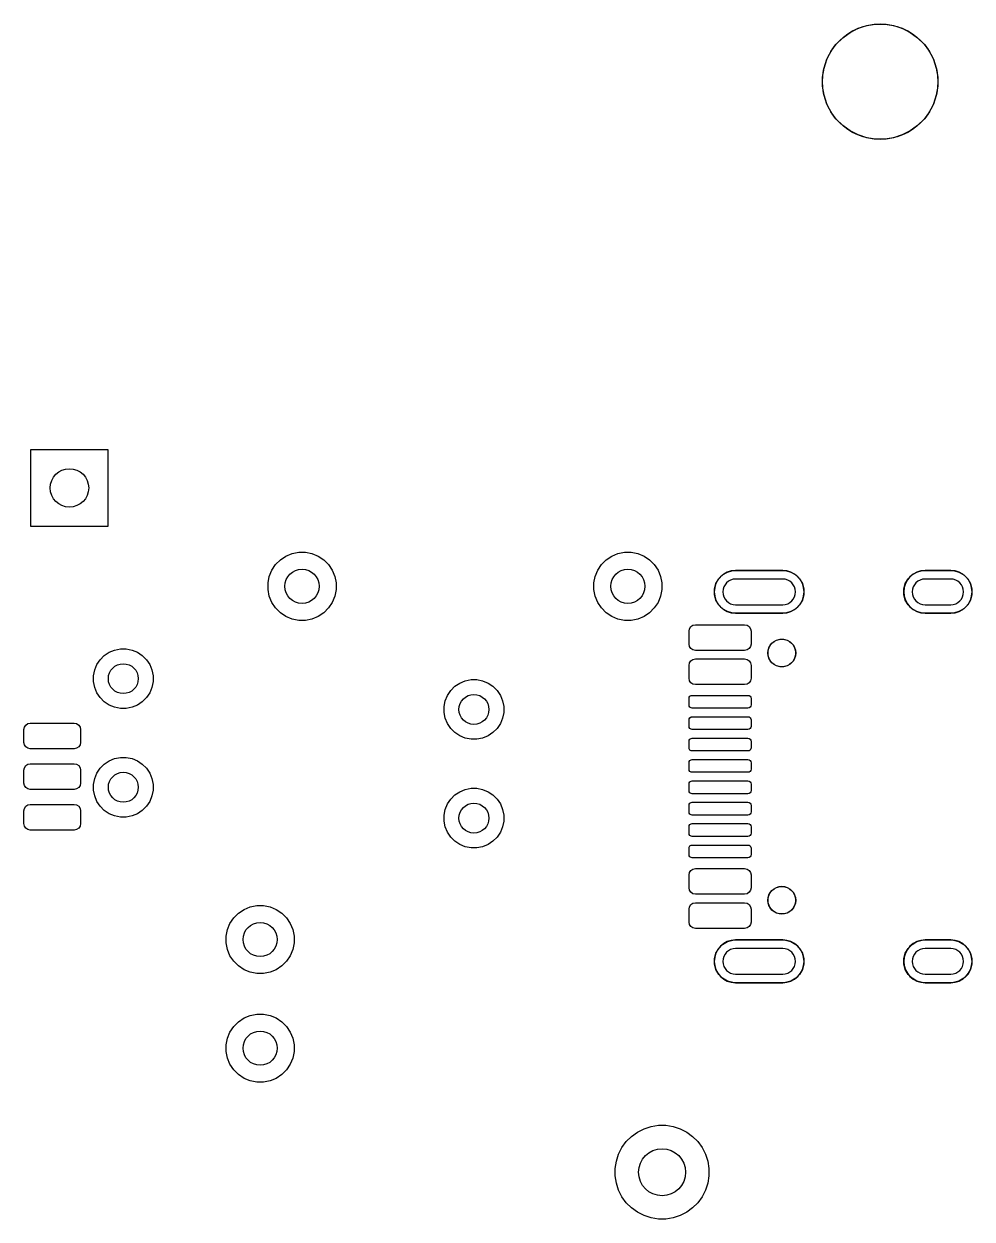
# Model space of a CAD drawing. Header units: millimetres. Extents: x 102 to 188.7, y -170.4 to -101.8.
# Drawn here: x 166.47 to 188.65, y -130.1 to -102.15 of the extents above; entities that cross this region are included whole.
import ezdxf

# ---------------------------------------------------------------- set-up
doc = ezdxf.new("R2010")
doc.units = ezdxf.units.MM
doc.layers.add('F.Mask', color=253, linetype='CONTINUOUS', true_color=0xa89984)

msp = doc.modelspace()

# ---------------------------------------------------------------- linework, layer by layer
at = {"layer": 'F.Mask', "linetype": 'CONTINUOUS'}
for p, q in [((185.794627, -102.348936), (185.983377, -102.252763)), ((185.983377, -102.252763), (186.184849, -102.187301)), ((186.184849, -102.187301), (186.39408, -102.154162)), ((186.39408, -102.154162), (186.60592, -102.154162)), ((186.60592, -102.154162), (186.815151, -102.187301)), ((186.815151, -102.187301), (187.016623, -102.252763)), ((187.016623, -102.252763), (187.205373, -102.348936)), ((185.473452, -102.623245), (185.623245, -102.473452)), ((185.623245, -102.473452), (185.794627, -102.348936)), ((187.205373, -102.348936), (187.376755, -102.473452)), ((187.376755, -102.473452), (187.526548, -102.623245)), ((185.252763, -102.983377), (185.348936, -102.794627)), ((185.348936, -102.794627), (185.473452, -102.623245)), ((187.526548, -102.623245), (187.651064, -102.794627)), ((187.651064, -102.794627), (187.747237, -102.983377)), ((185.187301, -103.184849), (185.252763, -102.983377)), ((187.747237, -102.983377), (187.812699, -103.184849)), ((185.154162, -103.39408), (185.187301, -103.184849)), ((185.154162, -103.60592), (185.154162, -103.39408)), ((187.812699, -103.184849), (187.845838, -103.39408)), ((187.845838, -103.39408), (187.845838, -103.60592)), ((185.187301, -103.815151), (185.154162, -103.60592)), ((187.845838, -103.60592), (187.812699, -103.815151)), ((185.252763, -104.016623), (185.187301, -103.815151)), ((187.812699, -103.815151), (187.747237, -104.016623)), ((185.348936, -104.205373), (185.252763, -104.016623)), ((185.473452, -104.376755), (185.348936, -104.205373)), ((187.651064, -104.205373), (187.526548, -104.376755)), ((187.747237, -104.016623), (187.651064, -104.205373)), ((185.623245, -104.526548), (185.473452, -104.376755)), ((187.526548, -104.376755), (187.376755, -104.526548)), ((185.794627, -104.651064), (185.623245, -104.526548)), ((185.983377, -104.747237), (185.794627, -104.651064)), ((186.184849, -104.812699), (185.983377, -104.747237)), ((187.016623, -104.747237), (186.815151, -104.812699)), ((187.205373, -104.651064), (187.016623, -104.747237)), ((187.376755, -104.526548), (187.205373, -104.651064)), ((186.39408, -104.845838), (186.184849, -104.812699)), ((186.60592, -104.845838), (186.39408, -104.845838)), ((186.815151, -104.812699), (186.60592, -104.845838)), ((166.64, -113.9), (166.64, -112.1)), ((166.64, -112.1), (168.44, -112.1)), ((168.44, -112.1), (168.44, -113.9)), ((168.44, -113.9), (166.64, -113.9)), ((172.602883, -114.594463), (172.747772, -114.534448)), ((172.747772, -114.534448), (172.901586, -114.503852)), ((172.901586, -114.503852), (173.058414, -114.503852)), ((173.058414, -114.503852), (173.212228, -114.534448)), ((173.212228, -114.534448), (173.357117, -114.594463)), ((180.222883, -114.594463), (180.367772, -114.534448)), ((180.367772, -114.534448), (180.521586, -114.503852)), ((180.521586, -114.503852), (180.678414, -114.503852)), ((180.678414, -114.503852), (180.832228, -114.534448)), ((180.832228, -114.534448), (180.977117, -114.594463)), ((172.274463, -114.922883), (172.361592, -114.792485)), ((172.361592, -114.792485), (172.472485, -114.681592)), ((172.472485, -114.681592), (172.602883, -114.594463)), ((173.357117, -114.594463), (173.487515, -114.681592)), ((173.487515, -114.681592), (173.598408, -114.792485)), ((173.598408, -114.792485), (173.685537, -114.922883)), ((179.894463, -114.922883), (179.981592, -114.792485)), ((179.981592, -114.792485), (180.092485, -114.681592)), ((180.092485, -114.681592), (180.222883, -114.594463)), ((180.977117, -114.594463), (181.107515, -114.681592)), ((181.107515, -114.681592), (181.218408, -114.792485)), ((181.218408, -114.792485), (181.305537, -114.922883)), ((172.183852, -115.221586), (172.214448, -115.067772)), ((172.214448, -115.067772), (172.274463, -114.922883)), ((173.685537, -114.922883), (173.745552, -115.067772)), ((173.745552, -115.067772), (173.776148, -115.221586)), ((179.803852, -115.221586), (179.834448, -115.067772)), ((179.834448, -115.067772), (179.894463, -114.922883)), ((181.305537, -114.922883), (181.365552, -115.067772)), ((181.365552, -115.067772), (181.396148, -115.221586)), ((182.65806, -115.238658), (182.723323, -115.125619)), ((182.723323, -115.125619), (182.815619, -115.033323)), ((182.815619, -115.033323), (182.928658, -114.96806)), ((182.928658, -114.96806), (183.054737, -114.934278)), ((183.054737, -114.934278), (183.12, -114.93)), ((183.12, -114.93), (184.22, -114.93)), ((184.22, -114.93), (183.12, -114.93)), ((184.22, -115.13), (183.12, -115.13)), ((184.22, -114.93), (184.285263, -114.934278)), ((184.285263, -114.934278), (184.411342, -114.96806)), ((184.411342, -114.96806), (184.524381, -115.033323)), ((184.524381, -115.033323), (184.616677, -115.125619)), ((184.616677, -115.125619), (184.68194, -115.238658)), ((187.08806, -115.238658), (187.153323, -115.125619)), ((187.153323, -115.125619), (187.245619, -115.033323)), ((187.245619, -115.033323), (187.358658, -114.96806)), ((187.358658, -114.96806), (187.484737, -114.934278)), ((187.484737, -114.934278), (187.55, -114.93)), ((187.55, -114.93), (188.15, -114.93)), ((188.15, -114.93), (187.55, -114.93)), ((188.15, -115.13), (187.55, -115.13)), ((188.15, -114.93), (188.215263, -114.934278)), ((188.215263, -114.934278), (188.341342, -114.96806)), ((188.341342, -114.96806), (188.454381, -115.033323)), ((188.454381, -115.033323), (188.546677, -115.125619)), ((188.546677, -115.125619), (188.61194, -115.238658)), ((172.183852, -115.378414), (172.183852, -115.221586)), ((172.214448, -115.532228), (172.183852, -115.378414)), ((173.776148, -115.378414), (173.745552, -115.532228)), ((173.776148, -115.221586), (173.776148, -115.378414)), ((179.803852, -115.378414), (179.803852, -115.221586)), ((179.834448, -115.532228), (179.803852, -115.378414)), ((181.396148, -115.378414), (181.365552, -115.532228)), ((181.396148, -115.221586), (181.396148, -115.378414)), ((182.624278, -115.364737), (182.65806, -115.238658)), ((182.624278, -115.495263), (182.624278, -115.364737)), ((184.68194, -115.238658), (184.715722, -115.364737)), ((184.715722, -115.364737), (184.715722, -115.495263)), ((187.054278, -115.364737), (187.08806, -115.238658)), ((187.054278, -115.495263), (187.054278, -115.364737)), ((188.61194, -115.238658), (188.645722, -115.364737)), ((188.645722, -115.364737), (188.645722, -115.495263)), ((172.274463, -115.677117), (172.214448, -115.532228)), ((172.361592, -115.807515), (172.274463, -115.677117)), ((173.685537, -115.677117), (173.598408, -115.807515)), ((173.745552, -115.532228), (173.685537, -115.677117)), ((179.894463, -115.677117), (179.834448, -115.532228)), ((179.981592, -115.807515), (179.894463, -115.677117)), ((181.305537, -115.677117), (181.218408, -115.807515)), ((181.365552, -115.532228), (181.305537, -115.677117)), ((182.65806, -115.621342), (182.624278, -115.495263)), ((182.723323, -115.734381), (182.65806, -115.621342)), ((184.68194, -115.621342), (184.616677, -115.734381)), ((184.715722, -115.495263), (184.68194, -115.621342)), ((187.08806, -115.621342), (187.054278, -115.495263)), ((187.153323, -115.734381), (187.08806, -115.621342)), ((188.61194, -115.621342), (188.546677, -115.734381)), ((188.645722, -115.495263), (188.61194, -115.621342)), ((172.472485, -115.918408), (172.361592, -115.807515)), ((172.602883, -116.005537), (172.472485, -115.918408)), ((173.487515, -115.918408), (173.357117, -116.005537)), ((173.598408, -115.807515), (173.487515, -115.918408)), ((180.092485, -115.918408), (179.981592, -115.807515)), ((180.222883, -116.005537), (180.092485, -115.918408)), ((181.107515, -115.918408), (180.977117, -116.005537)), ((181.218408, -115.807515), (181.107515, -115.918408)), ((182.815619, -115.826677), (182.723323, -115.734381)), ((182.928658, -115.89194), (182.815619, -115.826677)), ((183.054737, -115.925722), (182.928658, -115.89194)), ((183.12, -115.93), (183.054737, -115.925722)), ((183.12, -115.73), (184.22, -115.73)), ((184.22, -115.93), (183.12, -115.93)), ((183.12, -115.93), (184.22, -115.93)), ((184.285263, -115.925722), (184.22, -115.93)), ((184.411342, -115.89194), (184.285263, -115.925722)), ((184.524381, -115.826677), (184.411342, -115.89194)), ((184.616677, -115.734381), (184.524381, -115.826677)), ((187.245619, -115.826677), (187.153323, -115.734381)), ((187.358658, -115.89194), (187.245619, -115.826677)), ((187.484737, -115.925722), (187.358658, -115.89194)), ((187.55, -115.93), (187.484737, -115.925722)), ((187.55, -115.73), (188.15, -115.73)), ((188.15, -115.93), (187.55, -115.93)), ((187.55, -115.93), (188.15, -115.93)), ((188.215263, -115.925722), (188.15, -115.93)), ((188.341342, -115.89194), (188.215263, -115.925722)), ((188.454381, -115.826677), (188.341342, -115.89194)), ((188.546677, -115.734381), (188.454381, -115.826677)), ((172.747772, -116.065552), (172.602883, -116.005537)), ((172.901586, -116.096148), (172.747772, -116.065552)), ((173.058414, -116.096148), (172.901586, -116.096148)), ((173.212228, -116.065552), (173.058414, -116.096148)), ((173.357117, -116.005537), (173.212228, -116.065552)), ((180.367772, -116.065552), (180.222883, -116.005537)), ((180.521586, -116.096148), (180.367772, -116.065552)), ((180.678414, -116.096148), (180.521586, -116.096148)), ((180.832228, -116.065552), (180.678414, -116.096148)), ((180.977117, -116.005537), (180.832228, -116.065552)), ((182.041418, -116.292597), (182.073934, -116.243934)), ((182.073934, -116.243934), (182.122597, -116.211418)), ((182.122597, -116.211418), (182.18, -116.2)), ((182.18, -116.2), (183.33, -116.2)), ((183.33, -116.2), (183.387403, -116.211418)), ((183.387403, -116.211418), (183.436066, -116.243934)), ((183.436066, -116.243934), (183.468582, -116.292597)), ((182.03, -116.35), (182.041418, -116.292597)), ((182.03, -116.65), (182.03, -116.35)), ((183.468582, -116.292597), (183.48, -116.35)), ((183.48, -116.35), (183.48, -116.65)), ((168.470022, -116.842655), (168.596801, -116.790142)), ((168.596801, -116.790142), (168.731388, -116.763371)), ((168.731388, -116.763371), (168.868612, -116.763371)), ((168.868612, -116.763371), (169.003199, -116.790142)), ((169.003199, -116.790142), (169.129978, -116.842655)), ((182.041418, -116.707403), (182.03, -116.65)), ((182.073934, -116.756066), (182.041418, -116.707403)), ((182.122597, -116.788582), (182.073934, -116.756066)), ((182.18, -116.8), (182.122597, -116.788582)), ((183.33, -116.8), (182.18, -116.8)), ((183.387403, -116.788582), (183.33, -116.8)), ((183.436066, -116.756066), (183.387403, -116.788582)), ((183.468582, -116.707403), (183.436066, -116.756066)), ((183.48, -116.65), (183.468582, -116.707403)), ((183.87778, -116.817579), (183.899739, -116.735628)), ((183.899739, -116.735628), (183.94216, -116.662153)), ((183.94216, -116.662153), (184.002153, -116.60216)), ((184.002153, -116.60216), (184.075628, -116.559739)), ((184.075628, -116.559739), (184.157579, -116.53778)), ((184.157579, -116.53778), (184.242421, -116.53778)), ((184.242421, -116.53778), (184.324372, -116.559739)), ((184.324372, -116.559739), (184.397847, -116.60216)), ((184.397847, -116.60216), (184.45784, -116.662153)), ((184.45784, -116.662153), (184.500261, -116.735628)), ((184.500261, -116.735628), (184.52222, -116.817579)), ((168.182655, -117.130022), (168.258893, -117.015925)), ((168.258893, -117.015925), (168.355925, -116.918893)), ((168.355925, -116.918893), (168.470022, -116.842655)), ((169.129978, -116.842655), (169.244075, -116.918893)), ((169.244075, -116.918893), (169.341107, -117.015925)), ((169.341107, -117.015925), (169.417345, -117.130022)), ((182.03, -117.15), (182.041418, -117.092597)), ((182.041418, -117.092597), (182.073934, -117.043934)), ((182.073934, -117.043934), (182.122597, -117.011418)), ((182.122597, -117.011418), (182.18, -117)), ((182.18, -117), (183.33, -117)), ((183.33, -117), (183.387403, -117.011418)), ((183.387403, -117.011418), (183.436066, -117.043934)), ((183.436066, -117.043934), (183.468582, -117.092597)), ((183.468582, -117.092597), (183.48, -117.15)), ((183.87778, -116.902421), (183.87778, -116.817579)), ((183.899739, -116.984372), (183.87778, -116.902421)), ((183.94216, -117.057847), (183.899739, -116.984372)), ((184.002153, -117.11784), (183.94216, -117.057847)), ((184.45784, -117.057847), (184.397847, -117.11784)), ((184.500261, -116.984372), (184.45784, -117.057847)), ((184.52222, -116.902421), (184.500261, -116.984372)), ((184.52222, -116.817579), (184.52222, -116.902421)), ((168.103371, -117.391388), (168.130142, -117.256801)), ((168.130142, -117.256801), (168.182655, -117.130022)), ((169.417345, -117.130022), (169.469858, -117.256801)), ((169.469858, -117.256801), (169.496629, -117.391388)), ((182.03, -117.45), (182.03, -117.15)), ((183.48, -117.15), (183.48, -117.45)), ((184.075628, -117.160261), (184.002153, -117.11784)), ((184.157579, -117.18222), (184.075628, -117.160261)), ((184.242421, -117.18222), (184.157579, -117.18222)), ((184.324372, -117.160261), (184.242421, -117.18222)), ((184.397847, -117.11784), (184.324372, -117.160261)), ((168.103371, -117.528612), (168.103371, -117.391388)), ((168.130142, -117.663199), (168.103371, -117.528612)), ((169.496629, -117.528612), (169.469858, -117.663199)), ((169.496629, -117.391388), (169.496629, -117.528612)), ((176.458893, -117.735925), (176.555925, -117.638893)), ((176.555925, -117.638893), (176.670022, -117.562655)), ((176.670022, -117.562655), (176.796801, -117.510142)), ((176.796801, -117.510142), (176.931388, -117.483371)), ((176.931388, -117.483371), (177.068612, -117.483371)), ((177.068612, -117.483371), (177.203199, -117.510142)), ((177.203199, -117.510142), (177.329978, -117.562655)), ((177.329978, -117.562655), (177.444075, -117.638893)), ((177.444075, -117.638893), (177.541107, -117.735925)), ((182.041418, -117.507403), (182.03, -117.45)), ((182.073934, -117.556066), (182.041418, -117.507403)), ((182.122597, -117.588582), (182.073934, -117.556066)), ((182.18, -117.6), (182.122597, -117.588582)), ((183.33, -117.6), (182.18, -117.6)), ((183.387403, -117.588582), (183.33, -117.6)), ((183.436066, -117.556066), (183.387403, -117.588582)), ((183.468582, -117.507403), (183.436066, -117.556066)), ((183.48, -117.45), (183.468582, -117.507403)), ((168.182655, -117.789978), (168.130142, -117.663199)), ((168.258893, -117.904075), (168.182655, -117.789978)), ((168.355925, -118.001107), (168.258893, -117.904075)), ((169.341107, -117.904075), (169.244075, -118.001107)), ((169.417345, -117.789978), (169.341107, -117.904075)), ((169.469858, -117.663199), (169.417345, -117.789978)), ((176.330142, -117.976801), (176.382655, -117.850022)), ((176.382655, -117.850022), (176.458893, -117.735925)), ((177.541107, -117.735925), (177.617345, -117.850022)), ((177.617345, -117.850022), (177.669858, -117.976801)), ((182.03, -117.925), (182.035709, -117.896299)), ((182.03, -118.075), (182.03, -117.925)), ((182.035709, -117.896299), (182.051967, -117.871967)), ((182.051967, -117.871967), (182.076299, -117.855709)), ((182.076299, -117.855709), (182.105, -117.85)), ((182.105, -117.85), (183.405, -117.85)), ((183.405, -117.85), (183.433701, -117.855709)), ((183.433701, -117.855709), (183.458033, -117.871967)), ((183.458033, -117.871967), (183.474291, -117.896299)), ((183.474291, -117.896299), (183.48, -117.925)), ((183.48, -117.925), (183.48, -118.075)), ((168.470022, -118.077345), (168.355925, -118.001107)), ((168.596801, -118.129858), (168.470022, -118.077345)), ((168.731388, -118.156629), (168.596801, -118.129858)), ((168.868612, -118.156629), (168.731388, -118.156629)), ((169.003199, -118.129858), (168.868612, -118.156629)), ((169.129978, -118.077345), (169.003199, -118.129858)), ((169.244075, -118.001107), (169.129978, -118.077345)), ((176.303371, -118.111388), (176.330142, -117.976801)), ((176.303371, -118.248612), (176.303371, -118.111388)), ((177.669858, -117.976801), (177.696629, -118.111388)), ((177.696629, -118.111388), (177.696629, -118.248612)), ((182.035709, -118.103701), (182.03, -118.075)), ((182.051967, -118.128033), (182.035709, -118.103701)), ((182.076299, -118.144291), (182.051967, -118.128033)), ((182.105, -118.15), (182.076299, -118.144291)), ((183.405, -118.15), (182.105, -118.15)), ((183.433701, -118.144291), (183.405, -118.15)), ((183.458033, -118.128033), (183.433701, -118.144291)), ((183.474291, -118.103701), (183.458033, -118.128033)), ((183.48, -118.075), (183.474291, -118.103701)), ((176.330142, -118.383199), (176.303371, -118.248612)), ((176.382655, -118.509978), (176.330142, -118.383199)), ((177.669858, -118.383199), (177.617345, -118.509978)), ((177.696629, -118.248612), (177.669858, -118.383199)), ((182.03, -118.425), (182.035709, -118.396299)), ((182.03, -118.575), (182.03, -118.425)), ((182.035709, -118.396299), (182.051967, -118.371967)), ((182.051967, -118.371967), (182.076299, -118.355709)), ((182.076299, -118.355709), (182.105, -118.35)), ((182.105, -118.35), (183.405, -118.35)), ((183.405, -118.35), (183.433701, -118.355709)), ((183.433701, -118.355709), (183.458033, -118.371967)), ((183.458033, -118.371967), (183.474291, -118.396299)), ((183.474291, -118.396299), (183.48, -118.425)), ((183.48, -118.425), (183.48, -118.575)), ((166.475, -118.65), (166.486418, -118.592597)), ((166.475, -118.95), (166.475, -118.65)), ((166.486418, -118.592597), (166.518934, -118.543934)), ((166.518934, -118.543934), (166.567597, -118.511418)), ((166.567597, -118.511418), (166.625, -118.5)), ((166.625, -118.5), (167.65, -118.5)), ((167.65, -118.5), (167.707403, -118.511418)), ((167.707403, -118.511418), (167.756066, -118.543934)), ((167.756066, -118.543934), (167.788582, -118.592597)), ((167.788582, -118.592597), (167.8, -118.65)), ((167.8, -118.65), (167.8, -118.95)), ((176.458893, -118.624075), (176.382655, -118.509978)), ((176.555925, -118.721107), (176.458893, -118.624075)), ((176.670022, -118.797345), (176.555925, -118.721107)), ((177.444075, -118.721107), (177.329978, -118.797345)), ((177.541107, -118.624075), (177.444075, -118.721107)), ((177.617345, -118.509978), (177.541107, -118.624075)), ((182.035709, -118.603701), (182.03, -118.575)), ((182.051967, -118.628033), (182.035709, -118.603701)), ((182.076299, -118.644291), (182.051967, -118.628033)), ((182.105, -118.65), (182.076299, -118.644291)), ((183.405, -118.65), (182.105, -118.65)), ((183.433701, -118.644291), (183.405, -118.65)), ((183.458033, -118.628033), (183.433701, -118.644291)), ((183.474291, -118.603701), (183.458033, -118.628033)), ((183.48, -118.575), (183.474291, -118.603701)), ((166.486418, -119.007403), (166.475, -118.95)), ((166.518934, -119.056066), (166.486418, -119.007403)), ((167.788582, -119.007403), (167.756066, -119.056066)), ((167.8, -118.95), (167.788582, -119.007403)), ((176.796801, -118.849858), (176.670022, -118.797345)), ((176.931388, -118.876629), (176.796801, -118.849858)), ((177.068612, -118.876629), (176.931388, -118.876629)), ((177.203199, -118.849858), (177.068612, -118.876629)), ((177.329978, -118.797345), (177.203199, -118.849858)), ((182.03, -118.925), (182.035709, -118.896299)), ((182.03, -119.075), (182.03, -118.925)), ((182.035709, -118.896299), (182.051967, -118.871967)), ((182.051967, -118.871967), (182.076299, -118.855709)), ((182.076299, -118.855709), (182.105, -118.85)), ((182.105, -118.85), (183.405, -118.85)), ((183.405, -118.85), (183.433701, -118.855709)), ((183.433701, -118.855709), (183.458033, -118.871967)), ((183.458033, -118.871967), (183.474291, -118.896299)), ((183.474291, -118.896299), (183.48, -118.925)), ((183.48, -118.925), (183.48, -119.075)), ((166.567597, -119.088582), (166.518934, -119.056066)), ((166.625, -119.1), (166.567597, -119.088582)), ((167.65, -119.1), (166.625, -119.1)), ((167.707403, -119.088582), (167.65, -119.1)), ((167.756066, -119.056066), (167.707403, -119.088582)), ((168.470022, -119.382655), (168.596801, -119.330142)), ((168.596801, -119.330142), (168.731388, -119.303371)), ((168.731388, -119.303371), (168.868612, -119.303371)), ((168.868612, -119.303371), (169.003199, -119.330142)), ((169.003199, -119.330142), (169.129978, -119.382655)), ((182.035709, -119.103701), (182.03, -119.075)), ((182.051967, -119.128033), (182.035709, -119.103701)), ((182.076299, -119.144291), (182.051967, -119.128033)), ((182.105, -119.15), (182.076299, -119.144291)), ((183.405, -119.15), (182.105, -119.15)), ((183.433701, -119.144291), (183.405, -119.15)), ((183.458033, -119.128033), (183.433701, -119.144291)), ((183.474291, -119.103701), (183.458033, -119.128033)), ((183.48, -119.075), (183.474291, -119.103701)), ((166.475, -119.6), (166.486418, -119.542597)), ((166.475, -119.9), (166.475, -119.6)), ((166.486418, -119.542597), (166.518934, -119.493934)), ((166.518934, -119.493934), (166.567597, -119.461418)), ((166.567597, -119.461418), (166.625, -119.45)), ((166.625, -119.45), (167.65, -119.45)), ((167.65, -119.45), (167.707403, -119.461418)), ((167.707403, -119.461418), (167.756066, -119.493934)), ((167.756066, -119.493934), (167.788582, -119.542597)), ((167.788582, -119.542597), (167.8, -119.6)), ((167.8, -119.6), (167.8, -119.9)), ((168.182655, -119.670022), (168.258893, -119.555925)), ((168.258893, -119.555925), (168.355925, -119.458893)), ((168.355925, -119.458893), (168.470022, -119.382655)), ((169.129978, -119.382655), (169.244075, -119.458893)), ((169.244075, -119.458893), (169.341107, -119.555925)), ((169.341107, -119.555925), (169.417345, -119.670022)), ((182.03, -119.425), (182.035709, -119.396299)), ((182.03, -119.575), (182.03, -119.425)), ((182.035709, -119.603701), (182.03, -119.575)), ((182.035709, -119.396299), (182.051967, -119.371967)), ((182.051967, -119.628033), (182.035709, -119.603701)), ((182.051967, -119.371967), (182.076299, -119.355709)), ((182.076299, -119.355709), (182.105, -119.35)), ((182.105, -119.35), (183.405, -119.35)), ((183.405, -119.35), (183.433701, -119.355709)), ((183.433701, -119.355709), (183.458033, -119.371967)), ((183.458033, -119.371967), (183.474291, -119.396299)), ((183.474291, -119.603701), (183.458033, -119.628033)), ((183.474291, -119.396299), (183.48, -119.425)), ((183.48, -119.575), (183.474291, -119.603701)), ((183.48, -119.425), (183.48, -119.575)), ((168.103371, -119.931388), (168.130142, -119.796801)), ((168.130142, -119.796801), (168.182655, -119.670022)), ((169.417345, -119.670022), (169.469858, -119.796801)), ((169.469858, -119.796801), (169.496629, -119.931388)), ((182.035709, -119.896299), (182.051967, -119.871967)), ((182.076299, -119.644291), (182.051967, -119.628033)), ((182.051967, -119.871967), (182.076299, -119.855709)), ((182.105, -119.65), (182.076299, -119.644291)), ((182.076299, -119.855709), (182.105, -119.85)), ((183.405, -119.65), (182.105, -119.65)), ((182.105, -119.85), (183.405, -119.85)), ((183.433701, -119.644291), (183.405, -119.65)), ((183.405, -119.85), (183.433701, -119.855709)), ((183.458033, -119.628033), (183.433701, -119.644291)), ((183.433701, -119.855709), (183.458033, -119.871967)), ((183.458033, -119.871967), (183.474291, -119.896299)), ((166.486418, -119.957403), (166.475, -119.9)), ((166.518934, -120.006066), (166.486418, -119.957403)), ((166.567597, -120.038582), (166.518934, -120.006066)), ((166.625, -120.05), (166.567597, -120.038582)), ((167.65, -120.05), (166.625, -120.05)), ((167.707403, -120.038582), (167.65, -120.05)), ((167.756066, -120.006066), (167.707403, -120.038582)), ((167.788582, -119.957403), (167.756066, -120.006066)), ((167.8, -119.9), (167.788582, -119.957403)), ((168.103371, -120.068612), (168.103371, -119.931388)), ((168.130142, -120.203199), (168.103371, -120.068612)), ((169.496629, -120.068612), (169.469858, -120.203199)), ((169.496629, -119.931388), (169.496629, -120.068612)), ((176.555925, -120.178893), (176.670022, -120.102655)), ((176.670022, -120.102655), (176.796801, -120.050142)), ((176.796801, -120.050142), (176.931388, -120.023371)), ((176.931388, -120.023371), (177.068612, -120.023371)), ((177.068612, -120.023371), (177.203199, -120.050142)), ((177.203199, -120.050142), (177.329978, -120.102655)), ((177.329978, -120.102655), (177.444075, -120.178893)), ((182.03, -119.925), (182.035709, -119.896299)), ((182.03, -120.075), (182.03, -119.925)), ((182.035709, -120.103701), (182.03, -120.075)), ((182.051967, -120.128033), (182.035709, -120.103701)), ((182.076299, -120.144291), (182.051967, -120.128033)), ((182.105, -120.15), (182.076299, -120.144291)), ((183.405, -120.15), (182.105, -120.15)), ((183.433701, -120.144291), (183.405, -120.15)), ((183.458033, -120.128033), (183.433701, -120.144291)), ((183.474291, -120.103701), (183.458033, -120.128033)), ((183.474291, -119.896299), (183.48, -119.925)), ((183.48, -120.075), (183.474291, -120.103701)), ((183.48, -119.925), (183.48, -120.075)), ((166.486418, -120.492597), (166.518934, -120.443934)), ((166.518934, -120.443934), (166.567597, -120.411418)), ((166.567597, -120.411418), (166.625, -120.4)), ((166.625, -120.4), (167.65, -120.4)), ((167.65, -120.4), (167.707403, -120.411418)), ((167.707403, -120.411418), (167.756066, -120.443934)), ((167.756066, -120.443934), (167.788582, -120.492597)), ((168.182655, -120.329978), (168.130142, -120.203199)), ((168.258893, -120.444075), (168.182655, -120.329978)), ((168.355925, -120.541107), (168.258893, -120.444075)), ((169.341107, -120.444075), (169.244075, -120.541107)), ((169.417345, -120.329978), (169.341107, -120.444075)), ((169.469858, -120.203199), (169.417345, -120.329978)), ((176.330142, -120.516801), (176.382655, -120.390022)), ((176.382655, -120.390022), (176.458893, -120.275925)), ((176.458893, -120.275925), (176.555925, -120.178893)), ((177.444075, -120.178893), (177.541107, -120.275925)), ((177.541107, -120.275925), (177.617345, -120.390022)), ((177.617345, -120.390022), (177.669858, -120.516801)), ((182.03, -120.425), (182.035709, -120.396299)), ((182.03, -120.575), (182.03, -120.425)), ((182.035709, -120.396299), (182.051967, -120.371967)), ((182.051967, -120.371967), (182.076299, -120.355709)), ((182.076299, -120.355709), (182.105, -120.35)), ((182.105, -120.35), (183.405, -120.35)), ((183.405, -120.35), (183.433701, -120.355709)), ((183.433701, -120.355709), (183.458033, -120.371967)), ((183.458033, -120.371967), (183.474291, -120.396299)), ((183.474291, -120.396299), (183.48, -120.425)), ((183.48, -120.425), (183.48, -120.575)), ((166.475, -120.55), (166.486418, -120.492597)), ((166.475, -120.85), (166.475, -120.55)), ((167.788582, -120.492597), (167.8, -120.55)), ((167.8, -120.55), (167.8, -120.85)), ((168.470022, -120.617345), (168.355925, -120.541107)), ((168.596801, -120.669858), (168.470022, -120.617345)), ((168.731388, -120.696629), (168.596801, -120.669858)), ((168.868612, -120.696629), (168.731388, -120.696629)), ((169.003199, -120.669858), (168.868612, -120.696629)), ((169.129978, -120.617345), (169.003199, -120.669858)), ((169.244075, -120.541107), (169.129978, -120.617345)), ((176.303371, -120.651388), (176.330142, -120.516801)), ((176.303371, -120.788612), (176.303371, -120.651388)), ((177.669858, -120.516801), (177.696629, -120.651388)), ((177.696629, -120.651388), (177.696629, -120.788612)), ((182.035709, -120.603701), (182.03, -120.575)), ((182.051967, -120.628033), (182.035709, -120.603701)), ((182.076299, -120.644291), (182.051967, -120.628033)), ((182.105, -120.65), (182.076299, -120.644291)), ((183.405, -120.65), (182.105, -120.65)), ((183.433701, -120.644291), (183.405, -120.65)), ((183.458033, -120.628033), (183.433701, -120.644291)), ((183.474291, -120.603701), (183.458033, -120.628033)), ((183.48, -120.575), (183.474291, -120.603701)), ((166.486418, -120.907403), (166.475, -120.85)), ((166.518934, -120.956066), (166.486418, -120.907403)), ((166.567597, -120.988582), (166.518934, -120.956066)), ((166.625, -121), (166.567597, -120.988582)), ((167.65, -121), (166.625, -121)), ((167.707403, -120.988582), (167.65, -121)), ((167.756066, -120.956066), (167.707403, -120.988582)), ((167.788582, -120.907403), (167.756066, -120.956066)), ((167.8, -120.85), (167.788582, -120.907403)), ((176.330142, -120.923199), (176.303371, -120.788612)), ((176.382655, -121.049978), (176.330142, -120.923199)), ((177.669858, -120.923199), (177.617345, -121.049978)), ((177.696629, -120.788612), (177.669858, -120.923199)), ((182.03, -120.925), (182.035709, -120.896299)), ((182.03, -121.075), (182.03, -120.925)), ((182.035709, -120.896299), (182.051967, -120.871967)), ((182.051967, -120.871967), (182.076299, -120.855709)), ((182.076299, -120.855709), (182.105, -120.85)), ((182.105, -120.85), (183.405, -120.85)), ((183.405, -120.85), (183.433701, -120.855709)), ((183.433701, -120.855709), (183.458033, -120.871967)), ((183.458033, -120.871967), (183.474291, -120.896299)), ((183.474291, -120.896299), (183.48, -120.925)), ((183.48, -120.925), (183.48, -121.075)), ((176.458893, -121.164075), (176.382655, -121.049978)), ((176.555925, -121.261107), (176.458893, -121.164075)), ((176.670022, -121.337345), (176.555925, -121.261107)), ((177.444075, -121.261107), (177.329978, -121.337345)), ((177.541107, -121.164075), (177.444075, -121.261107)), ((177.617345, -121.049978), (177.541107, -121.164075)), ((182.035709, -121.103701), (182.03, -121.075)), ((182.051967, -121.128033), (182.035709, -121.103701)), ((182.076299, -121.144291), (182.051967, -121.128033)), ((182.105, -121.15), (182.076299, -121.144291)), ((183.405, -121.15), (182.105, -121.15)), ((183.433701, -121.144291), (183.405, -121.15)), ((183.458033, -121.128033), (183.433701, -121.144291)), ((183.474291, -121.103701), (183.458033, -121.128033)), ((183.48, -121.075), (183.474291, -121.103701)), ((176.796801, -121.389858), (176.670022, -121.337345)), ((176.931388, -121.416629), (176.796801, -121.389858)), ((177.068612, -121.416629), (176.931388, -121.416629)), ((177.203199, -121.389858), (177.068612, -121.416629)), ((177.329978, -121.337345), (177.203199, -121.389858)), ((182.03, -121.425), (182.035709, -121.396299)), ((182.03, -121.575), (182.03, -121.425)), ((182.035709, -121.396299), (182.051967, -121.371967)), ((182.051967, -121.371967), (182.076299, -121.355709)), ((182.076299, -121.355709), (182.105, -121.35)), ((182.105, -121.35), (183.405, -121.35)), ((183.405, -121.35), (183.433701, -121.355709)), ((183.433701, -121.355709), (183.458033, -121.371967)), ((183.458033, -121.371967), (183.474291, -121.396299)), ((183.474291, -121.396299), (183.48, -121.425)), ((183.48, -121.425), (183.48, -121.575)), ((182.035709, -121.603701), (182.03, -121.575)), ((182.051967, -121.628033), (182.035709, -121.603701)), ((182.076299, -121.644291), (182.051967, -121.628033)), ((182.105, -121.65), (182.076299, -121.644291)), ((183.405, -121.65), (182.105, -121.65)), ((183.433701, -121.644291), (183.405, -121.65)), ((183.458033, -121.628033), (183.433701, -121.644291)), ((183.474291, -121.603701), (183.458033, -121.628033)), ((183.48, -121.575), (183.474291, -121.603701)), ((182.03, -122.05), (182.041418, -121.992597)), ((182.03, -122.35), (182.03, -122.05)), ((182.041418, -121.992597), (182.073934, -121.943934)), ((182.073934, -121.943934), (182.122597, -121.911418)), ((182.122597, -121.911418), (182.18, -121.9)), ((182.18, -121.9), (183.33, -121.9)), ((183.33, -121.9), (183.387403, -121.911418)), ((183.387403, -121.911418), (183.436066, -121.943934)), ((183.436066, -121.943934), (183.468582, -121.992597)), ((183.468582, -121.992597), (183.48, -122.05)), ((183.48, -122.05), (183.48, -122.35)), ((182.041418, -122.407403), (182.03, -122.35)), ((183.48, -122.35), (183.468582, -122.407403)), ((183.94216, -122.442153), (184.002153, -122.38216)), ((184.002153, -122.38216), (184.075628, -122.339739)), ((184.075628, -122.339739), (184.157579, -122.31778)), ((184.157579, -122.31778), (184.242421, -122.31778)), ((184.242421, -122.31778), (184.324372, -122.339739)), ((184.324372, -122.339739), (184.397847, -122.38216)), ((184.397847, -122.38216), (184.45784, -122.442153)), ((182.073934, -122.456066), (182.041418, -122.407403)), ((182.122597, -122.488582), (182.073934, -122.456066)), ((182.18, -122.5), (182.122597, -122.488582)), ((183.33, -122.5), (182.18, -122.5)), ((183.387403, -122.488582), (183.33, -122.5)), ((183.436066, -122.456066), (183.387403, -122.488582)), ((183.468582, -122.407403), (183.436066, -122.456066)), ((183.87778, -122.597579), (183.899739, -122.515628)), ((183.87778, -122.682421), (183.87778, -122.597579)), ((183.899739, -122.764372), (183.87778, -122.682421)), ((183.899739, -122.515628), (183.94216, -122.442153)), ((184.45784, -122.442153), (184.500261, -122.515628)), ((184.500261, -122.515628), (184.52222, -122.597579)), ((184.52222, -122.682421), (184.500261, -122.764372)), ((184.52222, -122.597579), (184.52222, -122.682421)), ((171.381592, -123.052485), (171.492485, -122.941592)), ((171.492485, -122.941592), (171.622883, -122.854463)), ((171.622883, -122.854463), (171.767772, -122.794448)), ((171.767772, -122.794448), (171.921586, -122.763852)), ((171.921586, -122.763852), (172.078414, -122.763852)), ((172.078414, -122.763852), (172.232228, -122.794448)), ((172.232228, -122.794448), (172.377117, -122.854463)), ((172.377117, -122.854463), (172.507515, -122.941592)), ((172.507515, -122.941592), (172.618408, -123.052485)), ((182.03, -122.85), (182.041418, -122.792597)), ((182.03, -123.15), (182.03, -122.85)), ((182.041418, -122.792597), (182.073934, -122.743934)), ((182.073934, -122.743934), (182.122597, -122.711418)), ((182.122597, -122.711418), (182.18, -122.7)), ((182.18, -122.7), (183.33, -122.7)), ((183.33, -122.7), (183.387403, -122.711418)), ((183.387403, -122.711418), (183.436066, -122.743934)), ((183.436066, -122.743934), (183.468582, -122.792597)), ((183.468582, -122.792597), (183.48, -122.85)), ((183.48, -122.85), (183.48, -123.15)), ((183.94216, -122.837847), (183.899739, -122.764372)), ((184.002153, -122.89784), (183.94216, -122.837847)), ((184.075628, -122.940261), (184.002153, -122.89784)), ((184.157579, -122.96222), (184.075628, -122.940261)), ((184.242421, -122.96222), (184.157579, -122.96222)), ((184.324372, -122.940261), (184.242421, -122.96222)), ((184.397847, -122.89784), (184.324372, -122.940261)), ((184.45784, -122.837847), (184.397847, -122.89784)), ((184.500261, -122.764372), (184.45784, -122.837847)), ((171.234448, -123.327772), (171.294463, -123.182883)), ((171.294463, -123.182883), (171.381592, -123.052485)), ((172.618408, -123.052485), (172.705537, -123.182883)), ((172.705537, -123.182883), (172.765552, -123.327772)), ((182.041418, -123.207403), (182.03, -123.15)), ((182.073934, -123.256066), (182.041418, -123.207403)), ((183.468582, -123.207403), (183.436066, -123.256066)), ((183.48, -123.15), (183.468582, -123.207403)), ((171.203852, -123.481586), (171.234448, -123.327772)), ((171.203852, -123.638414), (171.203852, -123.481586)), ((172.765552, -123.327772), (172.796148, -123.481586)), ((172.796148, -123.481586), (172.796148, -123.638414)), ((182.122597, -123.288582), (182.073934, -123.256066)), ((182.18, -123.3), (182.122597, -123.288582)), ((183.33, -123.3), (182.18, -123.3)), ((183.387403, -123.288582), (183.33, -123.3)), ((183.436066, -123.256066), (183.387403, -123.288582)), ((171.234448, -123.792228), (171.203852, -123.638414)), ((171.294463, -123.937117), (171.234448, -123.792228)), ((172.765552, -123.792228), (172.705537, -123.937117)), ((172.796148, -123.638414), (172.765552, -123.792228)), ((182.65806, -123.878658), (182.723323, -123.765619)), ((182.723323, -123.765619), (182.815619, -123.673323)), ((182.815619, -123.673323), (182.928658, -123.60806)), ((182.928658, -123.60806), (183.054737, -123.574278)), ((183.054737, -123.574278), (183.12, -123.57)), ((183.12, -123.57), (184.22, -123.57)), ((184.22, -123.57), (183.12, -123.57)), ((184.22, -123.77), (183.12, -123.77)), ((184.22, -123.57), (184.285263, -123.574278)), ((184.285263, -123.574278), (184.411342, -123.60806)), ((184.411342, -123.60806), (184.524381, -123.673323)), ((184.524381, -123.673323), (184.616677, -123.765619)), ((184.616677, -123.765619), (184.68194, -123.878658)), ((187.08806, -123.878658), (187.153323, -123.765619)), ((187.153323, -123.765619), (187.245619, -123.673323)), ((187.245619, -123.673323), (187.358658, -123.60806)), ((187.358658, -123.60806), (187.484737, -123.574278)), ((187.484737, -123.574278), (187.55, -123.57)), ((187.55, -123.57), (188.15, -123.57)), ((188.15, -123.57), (187.55, -123.57)), ((188.15, -123.77), (187.55, -123.77)), ((188.15, -123.57), (188.215263, -123.574278)), ((188.215263, -123.574278), (188.341342, -123.60806)), ((188.341342, -123.60806), (188.454381, -123.673323)), ((188.454381, -123.673323), (188.546677, -123.765619)), ((188.546677, -123.765619), (188.61194, -123.878658)), ((171.381592, -124.067515), (171.294463, -123.937117)), ((171.492485, -124.178408), (171.381592, -124.067515)), ((172.618408, -124.067515), (172.507515, -124.178408)), ((172.705537, -123.937117), (172.618408, -124.067515)), ((182.624278, -124.004737), (182.65806, -123.878658)), ((182.624278, -124.135263), (182.624278, -124.004737)), ((184.68194, -123.878658), (184.715722, -124.004737)), ((184.715722, -124.004737), (184.715722, -124.135263)), ((187.054278, -124.004737), (187.08806, -123.878658)), ((187.054278, -124.135263), (187.054278, -124.004737)), ((188.61194, -123.878658), (188.645722, -124.004737)), ((188.645722, -124.004737), (188.645722, -124.135263)), ((171.622883, -124.265537), (171.492485, -124.178408)), ((171.767772, -124.325552), (171.622883, -124.265537)), ((171.921586, -124.356148), (171.767772, -124.325552)), ((172.078414, -124.356148), (171.921586, -124.356148)), ((172.232228, -124.325552), (172.078414, -124.356148)), ((172.377117, -124.265537), (172.232228, -124.325552)), ((172.507515, -124.178408), (172.377117, -124.265537)), ((182.65806, -124.261342), (182.624278, -124.135263)), ((182.723323, -124.374381), (182.65806, -124.261342)), ((184.68194, -124.261342), (184.616677, -124.374381)), ((184.715722, -124.135263), (184.68194, -124.261342)), ((187.08806, -124.261342), (187.054278, -124.135263)), ((187.153323, -124.374381), (187.08806, -124.261342)), ((188.61194, -124.261342), (188.546677, -124.374381)), ((188.645722, -124.135263), (188.61194, -124.261342)), ((182.815619, -124.466677), (182.723323, -124.374381)), ((182.928658, -124.53194), (182.815619, -124.466677)), ((183.054737, -124.565722), (182.928658, -124.53194)), ((183.12, -124.57), (183.054737, -124.565722)), ((183.12, -124.37), (184.22, -124.37)), ((184.22, -124.57), (183.12, -124.57)), ((183.12, -124.57), (184.22, -124.57)), ((184.285263, -124.565722), (184.22, -124.57)), ((184.411342, -124.53194), (184.285263, -124.565722)), ((184.524381, -124.466677), (184.411342, -124.53194)), ((184.616677, -124.374381), (184.524381, -124.466677)), ((187.245619, -124.466677), (187.153323, -124.374381)), ((187.358658, -124.53194), (187.245619, -124.466677)), ((187.484737, -124.565722), (187.358658, -124.53194)), ((187.55, -124.57), (187.484737, -124.565722)), ((187.55, -124.37), (188.15, -124.37)), ((188.15, -124.57), (187.55, -124.57)), ((187.55, -124.57), (188.15, -124.57)), ((188.215263, -124.565722), (188.15, -124.57)), ((188.341342, -124.53194), (188.215263, -124.565722)), ((188.454381, -124.466677), (188.341342, -124.53194)), ((188.546677, -124.374381), (188.454381, -124.466677)), ((171.492485, -125.481592), (171.622883, -125.394463)), ((171.622883, -125.394463), (171.767772, -125.334448)), ((171.767772, -125.334448), (171.921586, -125.303852)), ((171.921586, -125.303852), (172.078414, -125.303852)), ((172.078414, -125.303852), (172.232228, -125.334448)), ((172.232228, -125.334448), (172.377117, -125.394463)), ((172.377117, -125.394463), (172.507515, -125.481592)), ((171.234448, -125.867772), (171.294463, -125.722883)), ((171.294463, -125.722883), (171.381592, -125.592485)), ((171.381592, -125.592485), (171.492485, -125.481592)), ((172.507515, -125.481592), (172.618408, -125.592485)), ((172.618408, -125.592485), (172.705537, -125.722883)), ((172.705537, -125.722883), (172.765552, -125.867772)), ((171.203852, -126.021586), (171.234448, -125.867772)), ((171.203852, -126.178414), (171.203852, -126.021586)), ((172.765552, -125.867772), (172.796148, -126.021586)), ((172.796148, -126.021586), (172.796148, -126.178414)), ((171.234448, -126.332228), (171.203852, -126.178414)), ((172.796148, -126.178414), (172.765552, -126.332228)), ((171.294463, -126.477117), (171.234448, -126.332228)), ((171.381592, -126.607515), (171.294463, -126.477117)), ((172.705537, -126.477117), (172.618408, -126.607515)), ((172.765552, -126.332228), (172.705537, -126.477117)), ((171.492485, -126.718408), (171.381592, -126.607515)), ((171.622883, -126.805537), (171.492485, -126.718408)), ((171.767772, -126.865552), (171.622883, -126.805537)), ((171.921586, -126.896148), (171.767772, -126.865552)), ((172.232228, -126.865552), (172.078414, -126.896148)), ((172.377117, -126.805537), (172.232228, -126.865552)), ((172.507515, -126.718408), (172.377117, -126.805537)), ((172.618408, -126.607515), (172.507515, -126.718408)), ((172.078414, -126.896148), (171.921586, -126.896148)), ((180.825252, -128.062096), (180.979048, -127.983733)), ((180.979048, -127.983733), (181.14321, -127.930393)), ((181.14321, -127.930393), (181.313695, -127.903391)), ((181.313695, -127.903391), (181.486305, -127.903391)), ((181.486305, -127.903391), (181.65679, -127.930393)), ((181.65679, -127.930393), (181.820952, -127.983733)), ((181.820952, -127.983733), (181.974748, -128.062096)), ((180.563553, -128.285607), (180.685607, -128.163553)), ((180.685607, -128.163553), (180.825252, -128.062096)), ((181.974748, -128.062096), (182.114393, -128.163553)), ((182.114393, -128.163553), (182.236447, -128.285607)), ((180.383733, -128.579048), (180.462096, -128.425252)), ((180.462096, -128.425252), (180.563553, -128.285607)), ((182.236447, -128.285607), (182.337904, -128.425252)), ((182.337904, -128.425252), (182.416267, -128.579048)), ((180.303391, -128.913695), (180.330393, -128.74321)), ((180.330393, -128.74321), (180.383733, -128.579048)), ((182.416267, -128.579048), (182.469607, -128.74321)), ((182.469607, -128.74321), (182.496609, -128.913695)), ((180.303391, -129.086305), (180.303391, -128.913695)), ((180.330393, -129.25679), (180.303391, -129.086305)), ((182.496609, -129.086305), (182.469607, -129.25679)), ((182.496609, -128.913695), (182.496609, -129.086305)), ((180.383733, -129.420952), (180.330393, -129.25679)), ((182.469607, -129.25679), (182.416267, -129.420952)), ((180.462096, -129.574748), (180.383733, -129.420952)), ((180.563553, -129.714393), (180.462096, -129.574748)), ((182.337904, -129.574748), (182.236447, -129.714393)), ((182.416267, -129.420952), (182.337904, -129.574748)), ((180.685607, -129.836447), (180.563553, -129.714393)), ((180.825252, -129.937904), (180.685607, -129.836447)), ((180.979048, -130.016267), (180.825252, -129.937904)), ((181.974748, -129.937904), (181.820952, -130.016267)), ((182.114393, -129.836447), (181.974748, -129.937904)), ((182.236447, -129.714393), (182.114393, -129.836447)), ((181.14321, -130.069607), (180.979048, -130.016267)), ((181.313695, -130.096609), (181.14321, -130.069607)), ((181.486305, -130.096609), (181.313695, -130.096609)), ((181.65679, -130.069607), (181.486305, -130.096609)), ((181.820952, -130.016267), (181.65679, -130.069607))]:
    msp.add_line(p, q, dxfattribs=at)
at = {"layer": 'F.Mask'}
for centre, radius in [((186.5, -103.5), 1.35), ((186.5, -103.5), 1.349999), ((167.54, -113), 0.45), ((167.54, -113), 0.45), ((172.98, -115.3), 0.4), ((172.98, -115.3), 0.4), ((180.6, -115.3), 0.4), ((180.6, -115.3), 0.4), ((184.2, -116.86), 0.325), ((184.2, -116.86), 0.324999), ((168.8, -117.46), 0.35), ((168.8, -117.46), 0.35), ((177, -118.18), 0.35), ((177, -118.18), 0.35), ((168.8, -120), 0.35), ((168.8, -120), 0.35), ((177, -120.72), 0.35), ((177, -120.72), 0.35), ((184.2, -122.64), 0.325), ((184.2, -122.64), 0.324999), ((172, -123.56), 0.4), ((172, -123.56), 0.4), ((172, -126.1), 0.4), ((172, -126.1), 0.4), ((181.4, -129), 0.55), ((181.4, -129), 0.55)]:
    msp.add_circle(centre, radius, dxfattribs=at)
for centre, radius, start, end in [((183.12, -115.43), 0.5, 90, 270), ((183.12, -115.43), 0.3, 90, 270), ((184.22, -115.43), 0.5, -90, 90), ((184.22, -115.43), 0.3, -90, 90), ((187.55, -115.43), 0.5, 90, 270), ((187.55, -115.43), 0.3, 90, 270), ((188.15, -115.43), 0.5, -90, 90), ((188.15, -115.43), 0.3, -90, 90), ((183.12, -124.07), 0.5, 90, 270), ((183.12, -124.07), 0.3, 90, 270), ((184.22, -124.07), 0.5, -90, 90), ((184.22, -124.07), 0.3, -90, 90), ((187.55, -124.07), 0.5, 90, 270), ((187.55, -124.07), 0.3, 90, 270), ((188.15, -124.07), 0.5, -90, 90), ((188.15, -124.07), 0.3, -90, 90)]:
    msp.add_arc(centre, radius, start, end, dxfattribs=at)

doc.saveas('drawing.dxf')
